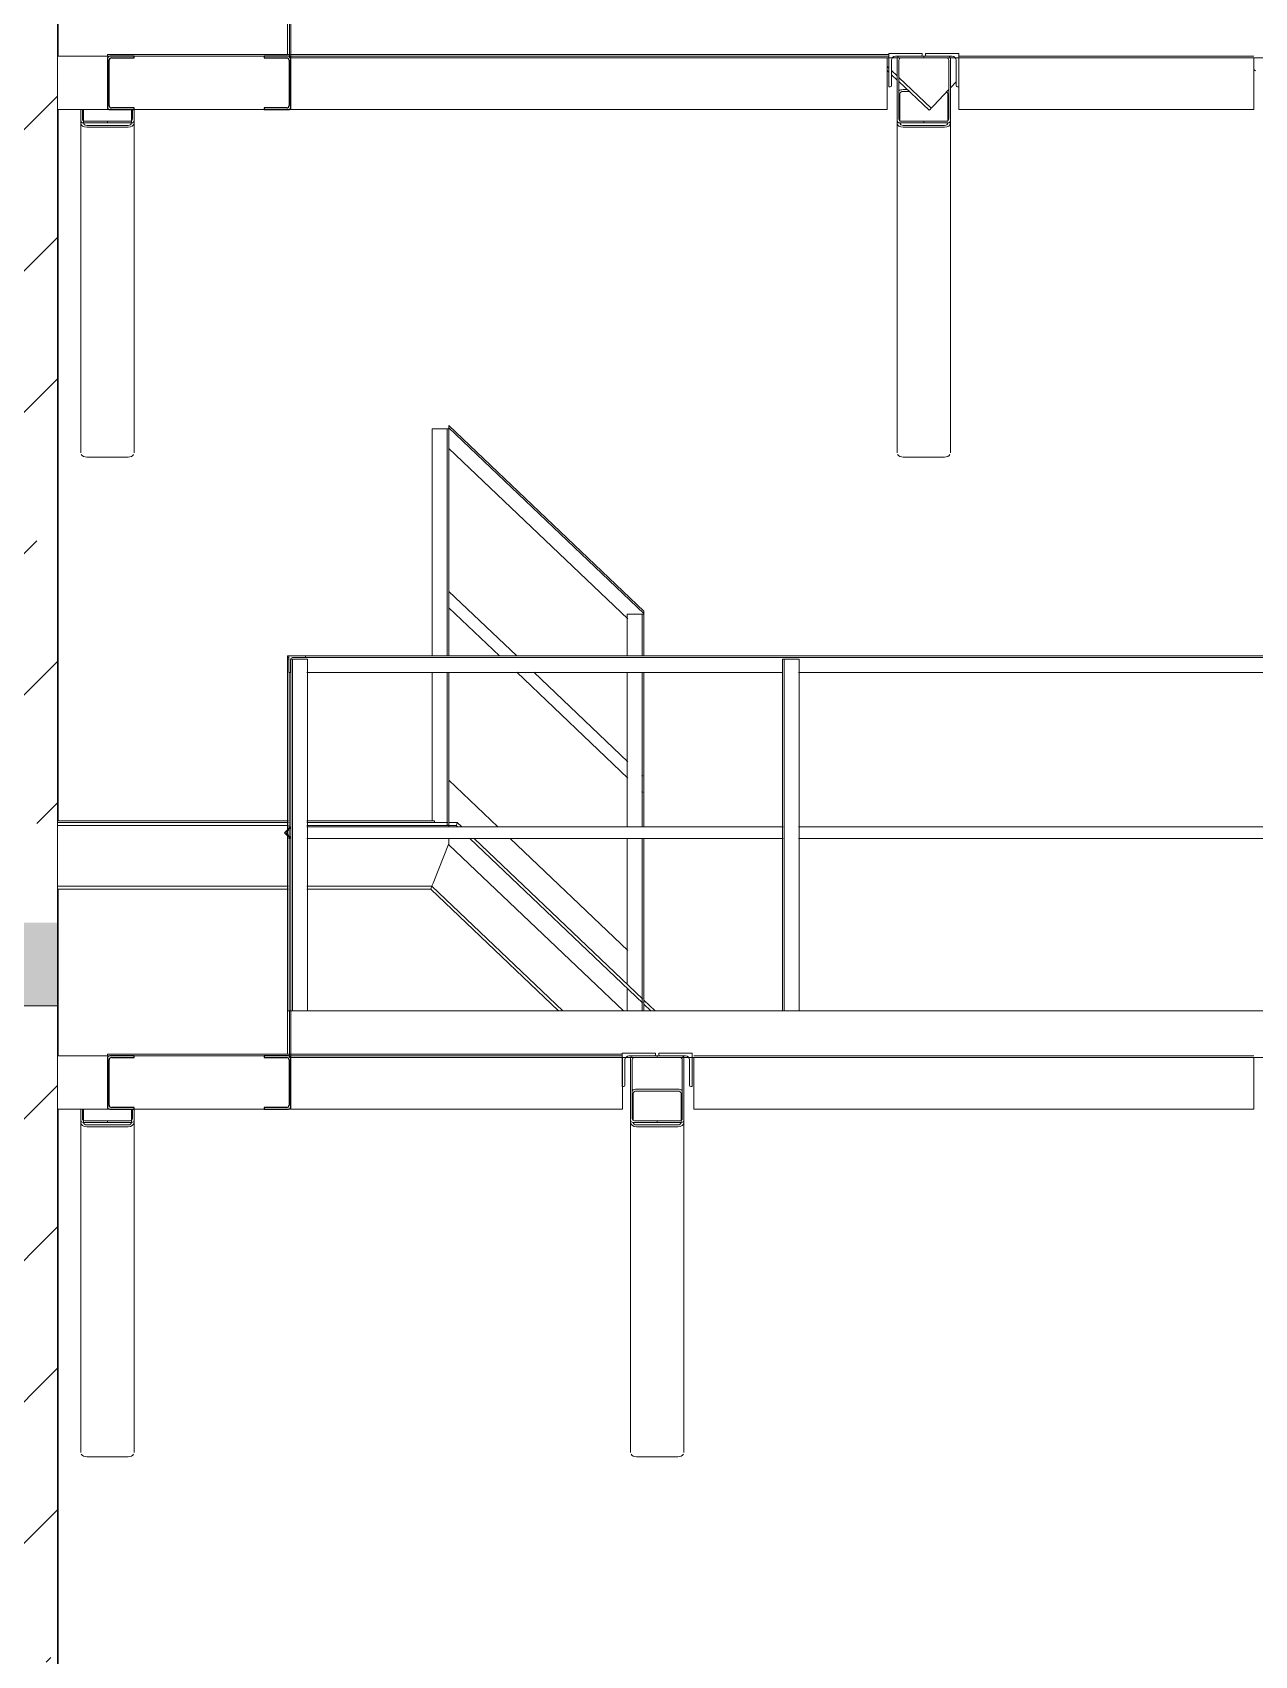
# Model space of a CAD drawing. Header units: millimetres. Extents: x 51154 to 151340, y -24069 to 30962.
# Drawn here: x 82007 to 85674, y 14500 to 19372 of the extents above; entities that cross this region are included whole.
import ezdxf

# ---------------------------------------------------------------- set-up
doc = ezdxf.new("R2010")
doc.units = ezdxf.units.MM
for name, color, linetype, lineweight in [('Балясины', 7, 'Continuous', 9), ('Каркас несущий', 7, 'Continuous', 9), ('Каркас несущий-1', 7, 'Continuous', 25), ('Ограждение', 7, 'Continuous', 9), ('Перекрытия', 7, 'Continuous', 9), ('Поручни', 7, 'Continuous', 9), ('Стены', 7, 'Continuous', 9), ('Структура _1_', 7, 'Continuous', 18), ('Штриховка разреза-2', 7, 'Continuous', 9)]:
    doc.layers.add(name, color=color, linetype=linetype, lineweight=lineweight)
pattern_1 = [(45, (99498.54, 6475), (-424.264, 424.264), [600, -100, 20, -100]), (45, (99498.54, 6899), (-424.264, 424.264), [])]

# ---------------------------------------------------------------- blocks, each defined once
blk = doc.blocks.new('Швеллеры стальные гнутые равнополочные  ГОСТ 8278-83_Гн_ - Гн200x80x5-592592-Разрез 1-1')
at = {"layer": 'Каркас несущий'}
for p, q in [((82231.6, 16300), (82158.6, 16300)), ((82151.6, 16140.2), (82151.6, 16107)), ((82156.6, 16112), (82156.6, 16140.2)), ((82158.6, 16100), (82231.6, 16100)), ((82231.6, 16105), (82163.6, 16105)), ((82231.6, 16100), (82231.6, 16105))]:
    blk.add_line(p, q, dxfattribs=at)
for centre in [(82158.6, 16107), (82163.6, 16112)]:
    blk.add_arc(centre, 7, 180, 270, dxfattribs=at)
blk = doc.blocks.new('Швеллеры стальные гнутые равнополочные  ГОСТ 8278-83_Гн_ - Гн200x80x5-592595-Разрез 1-1')
at = {"layer": 'Каркас несущий'}
for p, q in [((82304.6, 16300), (82231.6, 16300)), ((82306.6, 16140), (82306.6, 16112)), ((82311.6, 16107), (82311.6, 16140)), ((82299.6, 16105), (82231.6, 16105)), ((82231.6, 16105), (82231.6, 16100)), ((82231.6, 16100), (82304.6, 16100))]:
    blk.add_line(p, q, dxfattribs=at)
for centre in [(82299.6, 16112), (82304.6, 16107)]:
    blk.add_arc(centre, 7, 270, 0, dxfattribs=at)
blk = doc.blocks.new('Профили стальные гнутые замкнутые сварные квадратные ГОСТ  30245-2003 - 160x160x8-V29-Разрез 1-1')
at = {"layer": 'Каркас несущий'}
for p, q in [((82151.6, 16140.2), (82151.6, 16099.6)), ((82159.6, 16101), (82159.6, 16140.2)), ((82303.6, 16140), (82303.6, 16101)), ((82311.6, 16099.6), (82311.6, 16140)), ((82151.6, 16099.6), (82151.6, 15109.6)), ((82293.6, 16092.5), (82169.6, 16092.5)), ((82169.6, 16086.9), (82293.6, 16086.9)), ((82311.6, 15109.6), (82311.6, 16099.6)), ((82293.6, 15096.9), (82169.6, 15096.9))]:
    blk.add_line(p, q, dxfattribs=at)
for centre, major_axis, start_param, end_param in [((82169.6, 16099.6), (18, 0), 3.141593, 4.712389), ((82169.6, 16099.6), (10, 0), 3.141593, 4.712389), ((82293.6, 16099.6), (10, 0), 4.712389, 6.283185), ((82293.6, 16099.6), (18, 0), 4.712389, 6.283185), ((82169.6, 15109.6), (18, 0), 3.549774, 4.712389), ((82293.6, 15109.6), (18, 0), 4.712389, 5.875004)]:
    blk.add_ellipse(centre, major_axis=major_axis, ratio=0.707107, start_param=start_param, end_param=end_param, dxfattribs=at)
blk = doc.blocks.new('Швеллеры стальные гнутые равнополочные  ГОСТ 8278-83_Гн_ - Гн160x80x5-597566-Разрез 1-1')
at = {"layer": 'Каркас несущий'}
for p, q in [((85671.6, 16300), (83991.6, 16300)), ((83991.6, 16293), (83991.6, 16294.8)), ((83991.6, 16147), (83991.6, 16293)), ((85671.6, 16294.8), (85671.6, 16293)), ((85671.6, 16293), (85671.6, 16147)), ((83991.6, 16140), (83991.6, 16147)), ((83991.6, 16140), (85671.6, 16140)), ((85671.6, 16140), (83991.6, 16140)), ((85671.6, 16147), (85671.6, 16140))]:
    blk.add_line(p, q, dxfattribs=at)
blk = doc.blocks.new('Ограждение - 50х5-V15-Разрез 1-1')
at = {"layer": 'Балясины'}
for p, q in [((100551.7, 11690.2), (100548.5, 11690.2)), ((100548.5, 11690.2), (100548.5, 10635)), ((100553.5, 11690.2), (100551.7, 11690.2)), ((100553.5, 11690.2), (100553.5, 10635)), ((100559, 11690.2), (100553.5, 11690.2)), ((100596.7, 11690.2), (100559, 11690.2)), ((100598.5, 11690.2), (100596.7, 11690.2)), ((100598.5, 11690.2), (100598.5, 10635)), ((100598.5, 11690.2), (100598.5, 10635)), ((100548.5, 10635), (100551.7, 10635)), ((100551.7, 10635), (100553.5, 10635)), ((100553.5, 10635), (100559, 10635)), ((100559, 10635), (100596.7, 10635)), ((100596.7, 10635), (100598.5, 10635))]:
    blk.add_line(p, q, dxfattribs=at)
blk = doc.blocks.new('Ограждение - 50х5-V22-Разрез 1-1')
at = {"layer": 'Балясины'}
for p, q in [((82774.8, 14490.2), (82771.6, 14490.2)), ((82771.6, 14490.2), (82771.6, 13978.9)), ((82776.1, 14490.2), (82774.8, 14490.2)), ((82819.8, 14490.2), (82782.1, 14490.2)), ((82776.6, 14450.3), (82776.6, 13983.9)), ((82771.6, 13974.7), (82771.6, 13964.9)), ((82771.6, 13960.7), (82771.6, 13435)), ((82776.6, 13979.7), (82776.6, 13959.9)), ((82776.6, 13955.7), (82776.6, 13435)), ((82771.6, 13435), (82774.8, 13435)), ((82774.8, 13435), (82776.6, 13435)), ((82776.6, 13435), (82777.4, 13435)), ((82782.1, 13435), (82819.8, 13435))]:
    blk.add_line(p, q, dxfattribs=at)
blk = doc.blocks.new('Ограждение - Ограждение-593931-Разрез 1-1')
at = {"layer": 'Поручни'}
for p, q in [((82771.6, 17496.9), (82771.6, 17500.1)), ((82771.6, 17500.1), (101921.6, 17500.1)), ((82771.6, 17495.1), (82771.6, 17496.9)), ((82771.6, 17495.1), (82776.1, 17495.1)), ((82771.6, 17489.6), (82771.6, 17495.1)), ((82771.6, 17451.9), (82771.6, 17489.6)), ((82786.6, 17495.1), (101921.6, 17495.1)), ((82829.8, 17450.1), (84257.1, 17450.1)), ((82829.8, 17450.1), (84257.1, 17450.1)), ((84305.3, 17450.1), (85742.6, 17450.1)), ((84305.3, 17450.1), (85742.6, 17450.1)), ((82771.6, 16978.9), (82771.6, 16984.5)), ((82771.6, 16972.3), (82771.6, 16974.7)), ((82771.6, 16964.9), (82771.6, 16967.3)), ((82771.6, 16957), (82771.6, 16960.7)), ((82774.8, 16987.5), (82778.2, 16987.5)), ((82829.8, 16987.5), (84257.1, 16987.5)), ((84260.3, 16987.5), (84263.7, 16987.5)), ((84305.3, 16987.5), (85742.6, 16987.5)), ((82774.8, 16952.1), (82778.2, 16952.1)), ((82829.8, 16952.1), (84257.1, 16952.1)), ((84260.3, 16952.1), (84263.7, 16952.1)), ((84305.3, 16952.1), (85742.6, 16952.1)), ((82771.6, 16305), (82771.6, 16435)), ((82771.6, 16435), (101921.8, 16435)), ((82781.6, 16295), (88952.5, 16295))]:
    blk.add_line(p, q, dxfattribs=at)
for name, p in [('Ограждение - 50х5-V22-Разрез 1-1', (0, 3000)), ('Ограждение - 50х5-V15-Разрез 1-1', (-16291.4, 5800))]:
    blk.add_blockref(name, p)
blk = doc.blocks.new('Ограждение - 50х5-V32-Разрез 1-1')
at = {"layer": 'Балясины'}
for p, q in [((82781.6, 17490.2), (82784.8, 17490.2)), ((82781.6, 17490.2), (82781.6, 16435)), ((82786.6, 16435), (82786.6, 17490.2)), ((82831.6, 16984.5), (82831.6, 17490.2)), ((82831.6, 17451.9), (82831.6, 16987.5)), ((82831.6, 16957), (82831.6, 16984.2)), ((82831.6, 16981.3), (82831.6, 16960.4)), ((82831.6, 16435), (82831.6, 16955.1)), ((82831.6, 16952.1), (82831.6, 16435)), ((82784.8, 16435), (82781.6, 16435)), ((82829.8, 16435), (82792.1, 16435))]:
    blk.add_line(p, q, dxfattribs=at)
blk = doc.blocks.new('Ограждение - 50х5-V28-Разрез 1-1')
at = {"layer": 'Балясины'}
for p, q in [((82781.6, 14490.2), (82784.8, 14490.2)), ((82781.6, 14490.2), (82781.6, 13435)), ((82786.6, 13435), (82786.6, 14490.2)), ((82792.1, 14490.2), (82829.8, 14490.2)), ((82831.6, 13435), (82831.6, 14490.2)), ((82831.6, 14490.2), (82831.6, 13435)), ((82784.8, 13435), (82781.6, 13435)), ((82829.8, 13435), (82792.1, 13435))]:
    blk.add_line(p, q, dxfattribs=at)
blk = doc.blocks.new('Ограждение - 50х5-V16-Разрез 1-1')
at = {"layer": 'Балясины'}
for p, q in [((102031.6, 10635), (102031.6, 11690.2)), ((102033.4, 11690.2), (102031.6, 11690.2)), ((102031.6, 11690.2), (102031.6, 10635)), ((102071.1, 11690.2), (102033.4, 11690.2)), ((102076.6, 11690.2), (102071.1, 11690.2)), ((102076.6, 10635), (102076.6, 11690.2)), ((102078.4, 11690.2), (102076.6, 11690.2)), ((102081.6, 11690.2), (102078.4, 11690.2)), ((102081.6, 11690.2), (102081.6, 10635)), ((102031.6, 10635), (102033.4, 10635)), ((102033.4, 10635), (102071.1, 10635)), ((102071.1, 10635), (102076.6, 10635)), ((102076.6, 10635), (102078.4, 10635)), ((102078.4, 10635), (102081.6, 10635))]:
    blk.add_line(p, q, dxfattribs=at)
blk = doc.blocks.new('Ограждение - Ограждение-594142-Разрез 1-1')
at = {"layer": 'Поручни'}
for p, q in [((82826.1, 17500.1), (82776.1, 17500.1)), ((82776.1, 17500.1), (82776.1, 17450.1)), ((82781.1, 17451.9), (82781.1, 17489.6)), ((82786.6, 17495.1), (82824.3, 17495.1)), ((82826.1, 17496.9), (82826.1, 17500.1)), ((82776.1, 17450.1), (82779.3, 17450.1)), ((82780.2, 16987.5), (82762.5, 16969.8)), ((82762.5, 16969.8), (82780.2, 16952.1)), ((82769.2, 16972.3), (82781.4, 16984.5)), ((82781.4, 16955.1), (82769.2, 16967.3)), ((82781.4, 16986.2), (82780.2, 16987.5)), ((82780.2, 16952.1), (82781.4, 16953.4)), ((82781.6, 16435), (82777.6, 16435)), ((82777.6, 16435), (82777.6, 16295)), ((82781.6, 16295), (82781.6, 16435)), ((82777.6, 16295), (82781.6, 16295))]:
    blk.add_line(p, q, dxfattribs=at)
for centre, radius, start, end in [((82786.6, 17489.6), 5.5, 90, 180), ((82824.3, 17496.9), 1.8, 270, 0), ((82779.3, 17451.9), 1.8, 270, 0), ((82771.7, 16969.8), 3.5, 135, 225), ((82780.6, 16985.4), 1.2, 315, 45), ((82780.6, 16954.2), 1.2, 315, 45)]:
    blk.add_arc(centre, radius, start, end, dxfattribs=at)
for name, p in [('Ограждение - 50х5-V32-Разрез 1-1', (0, 0)), ('Ограждение - 50х5-V28-Разрез 1-1', (0, 3000)), ('Ограждение - 50х5-V28-Разрез 1-1', (0, 3000)), ('Ограждение - 50х5-V28-Разрез 1-1', (0, 3000)), ('Ограждение - 50х5-V28-Разрез 1-1', (0, 3000)), ('Ограждение - 50х5-V28-Разрез 1-1', (0, 3000)), ('Ограждение - 50х5-V28-Разрез 1-1', (0, 3000)), ('Ограждение - 50х5-V28-Разрез 1-1', (0, 3000))]:
    blk.add_blockref(name, p)
at = {"extrusion": (0, 0, -1), "zscale": -1}
blk.add_blockref('Ограждение - 50х5-V16-Разрез 1-1', (-184863.2, 5800), dxfattribs=at)
blk = doc.blocks.new('Швеллеры стальные гнутые равнополочные  ГОСТ 8278-83_Гн_ - Гн160x80x5-593075-Разрез 1-1')
at = {"layer": 'Каркас несущий'}
for p, q in [((82777.6, 13300), (82081.6, 13300)), ((82081.6, 13300), (82777.6, 13300)), ((82081.6, 13293), (82081.6, 13297.9)), ((82081.6, 13147), (82081.6, 13293)), ((82081.6, 13292.9), (82081.6, 13288)), ((82781.6, 13297.9), (82781.6, 13293)), ((82781.6, 13293), (82781.6, 13147)), ((82781.6, 13288), (82781.6, 13292.9)), ((82081.6, 13152), (82081.6, 13147.1)), ((82081.6, 13142.1), (82081.6, 13147)), ((82081.6, 13140), (82781.6, 13140)), ((82781.6, 13140), (82081.6, 13140)), ((82781.6, 13147.1), (82781.6, 13152)), ((82781.6, 13147), (82781.6, 13140))]:
    blk.add_line(p, q, dxfattribs=at)
blk = doc.blocks.new('Швеллеры стальные гнутые равнополочные  ГОСТ 8278-83_Гн_ - Гн160x80x5-598623-Разрез 1-1')
at = {"layer": 'Каркас несущий-1'}
for p, q in [((82231.6, 16293), (82231.6, 16147)), ((82236.6, 16152), (82236.6, 16288)), ((82311.6, 16300), (82238.6, 16300)), ((82243.6, 16295), (82311.6, 16295)), ((82311.6, 16295), (82311.6, 16300)), ((82238.6, 16140), (82311.6, 16140)), ((82311.6, 16145), (82243.6, 16145)), ((82311.6, 16140), (82311.6, 16145))]:
    blk.add_line(p, q, dxfattribs=at)
for centre, start, end in [((82238.6, 16293), 90, 180), ((82243.6, 16288), 90, 180), ((82238.6, 16147), 180, 270), ((82243.6, 16152), 180, 270)]:
    blk.add_arc(centre, 7, start, end, dxfattribs=at)
blk = doc.blocks.new('Швеллеры стальные гнутые равнополочные  ГОСТ 8278-83_Гн_ - Гн160x80x5-598622-Разрез 1-1')
at = {"layer": 'Каркас несущий-1'}
for p, q in [((82701.6, 16300), (82701.6, 16295)), ((82774.6, 16300), (82701.6, 16300)), ((82701.6, 16295), (82769.6, 16295)), ((82776.6, 16288), (82776.6, 16152)), ((82781.6, 16147), (82781.6, 16293)), ((82769.6, 16145), (82701.6, 16145)), ((82701.6, 16145), (82701.6, 16140)), ((82701.6, 16140), (82774.6, 16140))]:
    blk.add_line(p, q, dxfattribs=at)
for centre, start, end in [((82769.6, 16288), 0, 90), ((82774.6, 16293), 0, 90), ((82769.6, 16152), 270, 0), ((82774.6, 16147), 270, 0)]:
    blk.add_arc(centre, 7, start, end, dxfattribs=at)
blk = doc.blocks.new('Швеллеры стальные гнутые равнополочные  ГОСТ 8278-83_Гн_ - Гн200x80x5-589179-Разрез 1-1')
at = {"layer": 'Каркас несущий'}
for p, q in [((101761.6, 13300), (101688.6, 13300)), ((101761.6, 13295), (101761.6, 13300)), ((101681.6, 13293), (101681.6, 13107)), ((101686.6, 13112), (101686.6, 13288)), ((101693.6, 13295), (101761.6, 13295)), ((101761.6, 13105), (101693.6, 13105)), ((101761.6, 13100), (101761.6, 13105)), ((101688.6, 13100), (101761.6, 13100))]:
    blk.add_line(p, q, dxfattribs=at)
for centre, start, end in [((101688.6, 13293), 90, 180), ((101693.6, 13288), 90, 180), ((101688.6, 13107), 180, 270), ((101693.6, 13112), 180, 270)]:
    blk.add_arc(centre, 7, start, end, dxfattribs=at)
blk = doc.blocks.new('Швеллеры стальные гнутые равнополочные  ГОСТ 8278-83_Гн_ - Гн200x80x5-598943-Разрез 1-1')
at = {"layer": 'Каркас несущий'}
for p, q in [((83881.6, 16300), (83881.6, 16295)), ((83954.6, 16300), (83881.6, 16300)), ((83881.6, 16295), (83949.6, 16295)), ((83956.6, 16288), (83956.6, 16112)), ((83961.6, 16107), (83961.6, 16293)), ((83949.6, 16105), (83881.6, 16105)), ((83881.6, 16105), (83881.6, 16100)), ((83881.6, 16100), (83954.6, 16100))]:
    blk.add_line(p, q, dxfattribs=at)
for centre, start, end in [((83949.6, 16288), 0, 90), ((83954.6, 16293), 0, 90), ((83949.6, 16112), 270, 0), ((83954.6, 16107), 270, 0)]:
    blk.add_arc(centre, 7, start, end, dxfattribs=at)
blk = doc.blocks.new('Профили стальные гнутые замкнутые сварные квадратные ГОСТ  30245-2003 - 160x160x8-V34-Разрез 1-1')
at = {"layer": 'Каркас несущий'}
for p, q in [((83801.6, 16187.3), (83801.6, 16099.6)), ((83809.6, 16106.7), (83809.6, 16187.3)), ((83943.6, 16200), (83819.6, 16200)), ((83819.6, 16194.3), (83943.6, 16194.3)), ((83953.6, 16187.3), (83953.6, 16101)), ((83961.6, 16099.6), (83961.6, 16187.3)), ((83801.6, 16099.6), (83801.6, 15109.6)), ((83943.6, 16092.5), (83819.6, 16092.5)), ((83819.6, 16086.9), (83943.6, 16086.9)), ((83961.6, 15109.6), (83961.6, 16099.6)), ((83943.6, 15096.9), (83819.6, 15096.9))]:
    blk.add_line(p, q, dxfattribs=at)
for centre, major_axis, start_param, end_param in [((83819.6, 16187.3), (18, 0), 1.570796, 2.356194), ((83819.6, 16187.3), (10, 0), 1.570796, 3.141593), ((83943.6, 16187.3), (18, 0), 0.785398, 1.570796), ((83943.6, 16187.3), (10, 0), 0, 1.570796), ((83819.6, 16099.6), (18, 0), 3.141593, 4.712389), ((83819.6, 16099.6), (10, 0), 3.141593, 4.712389), ((83943.6, 16099.6), (10, 0), 4.712389, 6.283185), ((83943.6, 16099.6), (18, 0), 4.712389, 6.283185), ((83819.6, 15109.6), (18, 0), 3.549774, 4.712389), ((83943.6, 15109.6), (18, 0), 4.712389, 5.875004)]:
    blk.add_ellipse(centre, major_axis=major_axis, ratio=0.707107, start_param=start_param, end_param=end_param, dxfattribs=at)
blk = doc.blocks.new('Уголки стальные горячекатанные равнополочные ГОСТ 8509-93 - L100x8-V12-Разрез 1-1')
at = {"layer": 'Каркас несущий'}
for p, q in [((86026.6, 10508), (85926.6, 10508)), ((85926.6, 10508), (85926.6, 10408)), ((85934.6, 10412), (85934.6, 10488)), ((85946.6, 10500), (86022.6, 10500)), ((86026.6, 10504), (86026.6, 10508)), ((85926.6, 10408), (85930.6, 10408))]:
    blk.add_line(p, q, dxfattribs=at)
for centre, radius, start, end in [((85946.6, 10488), 12, 90, 180), ((86022.6, 10504), 4, 270, 0), ((85930.6, 10412), 4, 270, 0)]:
    blk.add_arc(centre, radius, start, end, dxfattribs=at)
blk = doc.blocks.new('Уголки стальные горячекатанные равнополочные ГОСТ 8509-93 - L100x8-568910-Разрез 1-1')
at = {"layer": 'Каркас несущий'}
for p, q in [((82336.6, 10508), (82236.6, 10508)), ((82236.6, 10508), (82236.6, 10504)), ((82240.6, 10500), (82316.6, 10500)), ((82328.6, 10488), (82328.6, 10412)), ((82336.6, 10408), (82336.6, 10508)), ((82332.6, 10408), (82336.6, 10408))]:
    blk.add_line(p, q, dxfattribs=at)
for centre, radius, start, end in [((82240.6, 10504), 4, 180, 270), ((82316.6, 10488), 12, 0, 90), ((82332.6, 10412), 4, 180, 270)]:
    blk.add_arc(centre, radius, start, end, dxfattribs=at)
blk = doc.blocks.new('Швеллеры стальные гнутые равнополочные  ГОСТ 8278-83_Гн_ - Гн160x80x5-597629-Разрез 1-1')
at = {"layer": 'Каркас несущий'}
for p, q in [((82777.6, 16300), (82341.6, 16300)), ((82341.6, 16300), (82771.6, 16300)), ((83777.6, 16300), (82781.6, 16300)), ((83777.6, 16293), (83777.6, 16147)), ((82341.6, 16140), (83777.6, 16140)), ((83777.6, 16140), (82341.6, 16140)), ((83777.6, 16147.1), (83777.6, 16152)), ((83777.6, 16147), (83777.6, 16140))]:
    blk.add_line(p, q, dxfattribs=at)
blk = doc.blocks.new('Швеллеры стальные гнутые равнополочные  ГОСТ 8278-83_Гн_ - Гн160x80x5-605582-Разрез 1-1')
at = {"layer": 'Каркас несущий'}
for p, q in [((85671.6, 19300), (84786.6, 19300)), ((84786.6, 19147), (84786.6, 19293)), ((84786.6, 19292.9), (84786.6, 19288)), ((85671.6, 19293), (85671.6, 19147)), ((85671.6, 19288), (85671.6, 19292.9)), ((84786.6, 19152), (84786.6, 19147.1)), ((84786.6, 19140), (84786.6, 19147)), ((85671.6, 19147.1), (85671.6, 19152)), ((85671.6, 19147), (85671.6, 19140)), ((84786.6, 19140), (85671.6, 19140)), ((85671.6, 19140), (84786.6, 19140))]:
    blk.add_line(p, q, dxfattribs=at)
blk = doc.blocks.new('Ограждение - Ограждение-602312-Разрез 1-1')
at = {"layer": 'Поручни'}
for p, q in [((82771.6, 19305), (82771.6, 19435)), ((82781.6, 19295), (91472.5, 19295))]:
    blk.add_line(p, q, dxfattribs=at)
blk = doc.blocks.new('Ограждение - Ограждение-602424-Разрез 1-1')
at = {"layer": 'Поручни'}
for p, q in [((82777.6, 19435), (82777.6, 19295)), ((82781.6, 19295), (82781.6, 19435)), ((82777.6, 19295), (82781.6, 19295))]:
    blk.add_line(p, q, dxfattribs=at)
blk = doc.blocks.new('Швеллеры стальные гнутые равнополочные  ГОСТ 8278-83_Гн_ - Гн160x80x5-605629-Разрез 1-1')
at = {"layer": 'Каркас несущий'}
for p, q in [((82777.6, 19300), (82341.6, 19300)), ((82341.6, 19300), (82771.6, 19300)), ((84571.6, 19300), (82781.6, 19300)), ((84571.6, 19293), (84571.6, 19147)), ((84571.6, 19288), (84571.6, 19292.9)), ((84571.6, 19147.1), (84571.6, 19152)), ((84571.6, 19147), (84571.6, 19140)), ((82341.6, 19140), (84571.6, 19140)), ((84571.6, 19140), (82341.6, 19140))]:
    blk.add_line(p, q, dxfattribs=at)
blk = doc.blocks.new('Швеллеры стальные гнутые равнополочные  ГОСТ 8278-83_Гн_ - Гн200x80x5-589180-Разрез 1-1')
at = {"layer": 'Каркас несущий'}
for p, q in [((101761.6, 13300), (101761.6, 13295)), ((101834.6, 13300), (101761.6, 13300)), ((101761.6, 13295), (101829.6, 13295)), ((101836.6, 13288), (101836.6, 13112)), ((101841.6, 13107), (101841.6, 13293)), ((101829.6, 13105), (101761.6, 13105)), ((101761.6, 13105), (101761.6, 13100)), ((101761.6, 13100), (101834.6, 13100))]:
    blk.add_line(p, q, dxfattribs=at)
for centre, start, end in [((101834.6, 13293), 0, 90), ((101829.6, 13288), 0, 90), ((101829.6, 13112), 270, 0), ((101834.6, 13107), 270, 0)]:
    blk.add_arc(centre, 7, start, end, dxfattribs=at)
blk = doc.blocks.new('Профили стальные гнутые замкнутые сварные квадратные ГОСТ  30245-2003 - 160x160x8-V45-Разрез 1-1')
at = {"layer": 'Каркас несущий'}
for p, q in [((84631.9, 19200), (84619.6, 19200)), ((84619.6, 19194.3), (84637.9, 19194.3)), ((84601.6, 19187.3), (84601.6, 19099.6)), ((84609.6, 19106.7), (84609.6, 19187.3)), ((84753.6, 19187.3), (84753.6, 19106.7)), ((84761.6, 19099.6), (84761.6, 19187.3)), ((84601.6, 19099.6), (84601.6, 18109.6)), ((84761.6, 18109.6), (84761.6, 19099.6)), ((84743.6, 19092.5), (84619.6, 19092.5)), ((84619.6, 19086.9), (84743.6, 19086.9)), ((84743.6, 18096.9), (84619.6, 18096.9))]:
    blk.add_line(p, q, dxfattribs=at)
for centre, major_axis, start_param, end_param in [((84619.6, 19187.3), (18, 0), 1.570796, 2.356194), ((84619.6, 19187.3), (10, 0), 1.570796, 3.141593), ((84743.6, 19187.3), (18, 0), 0.785398, 0.945054), ((84743.6, 19187.3), (10, 0), 0, 0.785398), ((84619.6, 19099.6), (18, 0), 3.141593, 4.712389), ((84619.6, 19099.6), (10, 0), 3.141593, 4.712389), ((84743.6, 19099.6), (10, 0), 4.712389, 6.283185), ((84743.6, 19099.6), (18, 0), 4.712389, 6.283185), ((84619.6, 18109.6), (18, 0), 3.549774, 4.712389), ((84743.6, 18109.6), (18, 0), 4.712389, 5.875004)]:
    blk.add_ellipse(centre, major_axis=major_axis, ratio=0.707107, start_param=start_param, end_param=end_param, dxfattribs=at)
blk = doc.blocks.new('Ограждение - 50х5-V61-Разрез 1-1')
at = {"layer": 'Балясины'}
for p, q in [((83206.6, 18182.3), (83206.6, 17500.1)), ((83206.6, 18182.3), (83208.4, 18182.3)), ((83206.6, 18182.3), (83206.6, 17500.1)), ((83208.4, 18182.3), (83246.1, 18182.3)), ((83246.1, 18182.3), (83251.6, 18182.3)), ((83251.6, 18182.3), (83251.6, 17500.1)), ((83251.6, 18182.3), (83253.4, 18182.3)), ((83253.4, 18182.3), (83256.6, 18182.3)), ((83256.6, 18182.3), (83256.6, 17500.1)), ((83206.6, 17451.9), (83206.6, 17005)), ((83206.6, 17451.9), (83206.6, 17005)), ((83251.6, 17451.9), (83251.6, 16992)), ((83256.6, 17451.9), (83256.6, 16992)), ((83253.4, 16992), (83251.6, 16992)), ((83256.6, 16992), (83253.4, 16992))]:
    blk.add_line(p, q, dxfattribs=at)
blk = doc.blocks.new('Ограждение - 50х5-V62-Разрез 1-1')
at = {"layer": 'Балясины'}
for p, q in [((83791.6, 17625.2), (83791.6, 17500.1)), ((83791.6, 17625.2), (83793.4, 17625.2)), ((83791.6, 17625.2), (83791.6, 17500.1)), ((83793.4, 17625.2), (83831.1, 17625.2)), ((83831.1, 17625.2), (83836.6, 17625.2)), ((83836.6, 17625.2), (83836.6, 17500.1)), ((83836.6, 17625.2), (83838.4, 17625.2)), ((83838.4, 17625.2), (83841.6, 17625.2)), ((83841.6, 17625.2), (83841.6, 17500.1)), ((83791.6, 17451.9), (83791.6, 16987.5)), ((83791.6, 17451.9), (83791.6, 16987.5)), ((83836.6, 17451.9), (83836.6, 16987.5)), ((83841.6, 17451.9), (83841.6, 16987.5)), ((83791.6, 16952.1), (83791.6, 16514.8)), ((83791.6, 16952.1), (83791.6, 16514.8)), ((83836.6, 16952.1), (83836.6, 16435)), ((83841.6, 16952.1), (83841.6, 16435)), ((83791.6, 16502.8), (83791.6, 16435)), ((83791.6, 16502.8), (83791.6, 16435))]:
    blk.add_line(p, q, dxfattribs=at)
blk = doc.blocks.new('Ограждение - Ограждение-617203-Разрез 1-1')
at = {"layer": 'Поручни'}
for p, q in [((83256.6, 18187.8), (83256.6, 18192.2)), ((83841.6, 17635), (83256.6, 18192.2)), ((83256.6, 18185.3), (83841.6, 17628.1)), ((83256.6, 18125.6), (83256.6, 18177.7)), ((83256.6, 18123.1), (83793.4, 17611.9)), ((83793.4, 17611.9), (83256.6, 18123.1)), ((83459.9, 17500.1), (83256.6, 17693.8)), ((83256.6, 17672.8), (83256.6, 17689.7)), ((83256.6, 17649), (83256.6, 17665.9)), ((83408.7, 17500.1), (83256.6, 17644.9)), ((83841.6, 17635), (83841.6, 17630.6)), ((83841.6, 17620.5), (83841.6, 17568.5)), ((83793.4, 17133.7), (83459.8, 17451.5)), ((83793.4, 17182.5), (83511, 17451.5)), ((83256.6, 17000), (83256.6, 17127)), ((83403.1, 16987.5), (83256.6, 17127)), ((83838.4, 17139.7), (83835.5, 17142.4)), ((83841.6, 17132.5), (83841.6, 17115.6)), ((83841.6, 17108.8), (83841.6, 17091.9)), ((83838.4, 17090.8), (83835.5, 17093.6)), ((83256.6, 16987.5), (83256.6, 16991)), ((83256.6, 16933.7), (83256.6, 16952.1)), ((83780.2, 16435), (83256.6, 16933.7)), ((83793.4, 16615.8), (83440.2, 16952.1)), ((83841.6, 16569.9), (83841.6, 16467.3)), ((83841.6, 16455.3), (83841.6, 16435))]:
    blk.add_line(p, q, dxfattribs=at)
at = {"layer": 'Поручни', "flags": 128}
for points in [[(83256.6, 18185.3), (83256.6, 18185.4), (83256.6, 18185.6), (83256.6, 18186), (83256.6, 18186.5), (83256.6, 18187.1), (83256.6, 18187.8)], [(83256.6, 18183), (83256.6, 18184.3), (83256.6, 18185), (83256.6, 18185.3)], [(83841.6, 17630.6), (83841.6, 17630), (83841.6, 17629.4), (83841.6, 17628.9), (83841.6, 17628.5), (83841.6, 17628.2), (83841.6, 17628.1)], [(83841.6, 17628.1), (83841.6, 17627.9), (83841.6, 17627.1), (83841.6, 17625.9)]]:
    blk.add_lwpolyline(points, dxfattribs=at)
for name in ['Ограждение - 50х5-V61-Разрез 1-1', 'Ограждение - 50х5-V62-Разрез 1-1']:
    blk.add_blockref(name, (0, 0))

msp = doc.modelspace()

# ---------------------------------------------------------------- hatches: boundary and pattern name
at = {"layer": 'Штриховка разреза-2'}
h = msp.add_hatch(dxfattribs=at)
h.set_pattern_fill('FP_2', color=256, style=0, pattern_type=2)
h.set_pattern_definition(pattern_1)
h.paths.add_polyline_path([(81781.6, 16700), (82081.6, 16700), (82081.6, 20650), (81781.6, 20650), (81781.6, 16908.3)], flags=0)
h = msp.add_hatch(dxfattribs=at)
h.set_pattern_fill('FP_2', color=256, style=0, pattern_type=2)
h.set_pattern_definition(pattern_1)
h.paths.add_polyline_path([(57031.6, 16450), (57336.6, 16450), (57336.6, 16700), (57031.6, 16700), (57031.6, 16519)], flags=0)
h.paths.add_polyline_path([(71767.4, 16450), (82081.6, 16450), (82081.6, 16700), (71731.6, 16700), (71731.6, 16450)], flags=0)
h.paths.add_polyline_path([(129081.6, 16450), (129081.6, 16700), (104181.6, 16700), (104181.6, 16450), (129027.3, 16450)], flags=0)
h = msp.add_hatch(dxfattribs=at)
h.set_pattern_fill('FP_2', color=256, style=0, pattern_type=2)
h.set_pattern_definition(pattern_1)
h.paths.add_polyline_path([(82081.6, 12224), (82081.6, 16450), (81781.6, 16450), (81781.6, 12224), (82074.2, 12224)], flags=0)

# ---------------------------------------------------------------- linework, layer by layer
at = {"layer": 'Каркас несущий'}
for p, q in [((84576.6, 19264.6), (84571.6, 19269.3)), ((84576.6, 19252.2), (84571.6, 19257)), ((84601.6, 19241), (84584.6, 19257.1)), ((84601.6, 19228.6), (84585.1, 19244.2)), ((85671.6, 19260.4), (85676.6, 19256.5)), ((84704, 19144.3), (84606.6, 19236.3)), ((84697.8, 19137.8), (84606.6, 19223.9)), ((84710.5, 19151.2), (84756.6, 19200.1)), ((84761.6, 19205.4), (84778.6, 19223.4)), ((84704, 19144.3), (84710.5, 19151.2)), ((84697.8, 19137.8), (84700.2, 19140.3)), ((84700.2, 19140.3), (84704, 19144.3)), ((82081.6, 17000), (82771.6, 17000)), ((82081.6, 16991), (82771.6, 16991)), ((82774.8, 17000), (82777.8, 17000)), ((82774.8, 16991), (82778.2, 16991)), ((82829.8, 17000), (83253.4, 17000)), ((82829.8, 16991), (83278, 16991)), ((83256.6, 17000), (83281.6, 17000)), ((83278, 16991), (83281.7, 16987.5)), ((83280.2, 16996.5), (83281.6, 17000)), ((83280.2, 16996.5), (83281.6, 17000)), ((83294.8, 16987.5), (83281.6, 17000)), ((83209.1, 16818.5), (83256.6, 16937.4)), ((83209.1, 16818.5), (83256.6, 16937.4)), ((83318.9, 16952.1), (83838.4, 16457.9)), ((83838.4, 16470.3), (83332, 16952.1)), ((82771.6, 16809), (82081.6, 16809)), ((82777.4, 16809), (82774.8, 16809)), ((83205.3, 16809), (82829.8, 16809)), ((83598.4, 16435), (83205.3, 16809)), ((82771.6, 16800), (82081.6, 16800)), ((82777.4, 16800), (82774.8, 16800)), ((83201.7, 16800), (82829.8, 16800)), ((83201.7, 16800), (83203.1, 16803.5)), ((83203.1, 16803.5), (83201.7, 16800)), ((83585.4, 16435), (83201.7, 16800)), ((83875.5, 16435), (83841.6, 16467.3)), ((72131.6, 16450), (82081.6, 16450)), ((82081.6, 16450), (82081.6, 16200)), ((83841.6, 16454.9), (83862.5, 16435))]:
    msp.add_line(p, q, dxfattribs=at)
at = {"layer": 'Каркас несущий', "flags": 128}
for points in [[(83278, 16991), (83278.7, 16992.6), (83280.2, 16996.5)], [(83278, 16991), (83278.7, 16992.6), (83280.2, 16996.5)], [(83203.1, 16803.5), (83204.6, 16807.4), (83205.3, 16809)], [(83203.1, 16803.5), (83204.6, 16807.4), (83205.3, 16809)], [(83205.3, 16809), (83206.4, 16811.8), (83209.1, 16818.5)], [(83205.3, 16809), (83206.4, 16811.8), (83209.1, 16818.5)]]:
    msp.add_lwpolyline(points, dxfattribs=at)
at = {"layer": 'Перекрытия'}
for p, q in [((82336.6, 19305), (82777.6, 19305)), ((82777.6, 19300), (82336.6, 19300)), ((82781.6, 19305), (84576.6, 19305)), ((84576.6, 19300), (82781.6, 19300)), ((84576.6, 19305), (84576.6, 19300)), ((82081.6, 17005), (82771.6, 17005)), ((82774.8, 17005), (82777.8, 17005)), ((82829.8, 17005), (83213.6, 17005)), ((83213.6, 17005), (83213.6, 17000)), ((82771.6, 17000), (82081.6, 17000)), ((82777.8, 17000), (82774.8, 17000)), ((83213.6, 17000), (82829.8, 17000)), ((82081.6, 16450), (82081.6, 16700)), ((82336.6, 16305), (82777.6, 16305)), ((82777.6, 16300), (82336.6, 16300)), ((82781.6, 16305), (83776.6, 16305)), ((83776.6, 16300), (82781.6, 16300)), ((83776.6, 16305), (83776.6, 16300))]:
    msp.add_line(p, q, dxfattribs=at)
at = {"layer": 'Стены'}
for p, q in [((82083.6, 22150), (82083.6, 19300)), ((82083.6, 19140), (82083.6, 17005)), ((82083.6, 16800), (82083.6, 16300)), ((82083.6, 16140), (82083.6, 13300))]:
    msp.add_line(p, q, dxfattribs=at)
at = {"layer": 'Структура _1_'}
for p, q in [((82081.6, 16700), (82081.6, 20650)), ((82781.6, 19305), (82231.6, 19305)), ((82231.6, 19305), (82231.6, 19300)), ((82231.6, 19300), (82781.6, 19300)), ((82781.6, 19300), (82781.6, 19305)), ((82081.6, 16450), (82081.6, 16700)), ((82081.6, 12224), (82081.6, 16450)), ((82781.6, 16305), (82231.6, 16305)), ((82231.6, 16305), (82231.6, 16300)), ((82231.6, 16300), (82781.6, 16300)), ((82781.6, 16300), (82781.6, 16305))]:
    msp.add_line(p, q, dxfattribs=at)

# ---------------------------------------------------------------- block references
at = {"layer": 'Каркас несущий'}
for name, p in [('Швеллеры стальные гнутые равнополочные  ГОСТ 8278-83_Гн_ - Гн160x80x5-593075-Разрез 1-1', (0, 6000)), ('Швеллеры стальные гнутые равнополочные  ГОСТ 8278-83_Гн_ - Гн200x80x5-592592-Разрез 1-1', (0, 3000)), ('Швеллеры стальные гнутые равнополочные  ГОСТ 8278-83_Гн_ - Гн200x80x5-592595-Разрез 1-1', (0, 3000)), ('Швеллеры стальные гнутые равнополочные  ГОСТ 8278-83_Гн_ - Гн160x80x5-598623-Разрез 1-1', (0, 3000)), ('Швеллеры стальные гнутые равнополочные  ГОСТ 8278-83_Гн_ - Гн160x80x5-605629-Разрез 1-1', (0, 0)), ('Швеллеры стальные гнутые равнополочные  ГОСТ 8278-83_Гн_ - Гн160x80x5-598622-Разрез 1-1', (0, 3000)), ('Уголки стальные горячекатанные равнополочные ГОСТ 8509-93 - L100x8-V12-Разрез 1-1', (-1350, 8800)), ('Швеллеры стальные гнутые равнополочные  ГОСТ 8278-83_Гн_ - Гн200x80x5-589179-Разрез 1-1', (-17080, 6000)), ('Швеллеры стальные гнутые равнополочные  ГОСТ 8278-83_Гн_ - Гн200x80x5-589180-Разрез 1-1', (-17080, 6000)), ('Уголки стальные горячекатанные равнополочные ГОСТ 8509-93 - L100x8-568910-Разрез 1-1', (2450, 8800)), ('Швеллеры стальные гнутые равнополочные  ГОСТ 8278-83_Гн_ - Гн160x80x5-605582-Разрез 1-1', (0, 0)), ('Профили стальные гнутые замкнутые сварные квадратные ГОСТ  30245-2003 - 160x160x8-V45-Разрез 1-1', (0, 0)), ('Профили стальные гнутые замкнутые сварные квадратные ГОСТ  30245-2003 - 160x160x8-V29-Разрез 1-1', (0, 3000)), ('Швеллеры стальные гнутые равнополочные  ГОСТ 8278-83_Гн_ - Гн160x80x5-593075-Разрез 1-1', (0, 3000)), ('Швеллеры стальные гнутые равнополочные  ГОСТ 8278-83_Гн_ - Гн200x80x5-592592-Разрез 1-1', (0, 0)), ('Швеллеры стальные гнутые равнополочные  ГОСТ 8278-83_Гн_ - Гн200x80x5-592595-Разрез 1-1', (0, 0)), ('Швеллеры стальные гнутые равнополочные  ГОСТ 8278-83_Гн_ - Гн160x80x5-598623-Разрез 1-1', (0, 0)), ('Швеллеры стальные гнутые равнополочные  ГОСТ 8278-83_Гн_ - Гн160x80x5-597629-Разрез 1-1', (0, 0)), ('Швеллеры стальные гнутые равнополочные  ГОСТ 8278-83_Гн_ - Гн160x80x5-598622-Разрез 1-1', (0, 0)), ('Уголки стальные горячекатанные равнополочные ГОСТ 8509-93 - L100x8-V12-Разрез 1-1', (-2150, 5800)), ('Швеллеры стальные гнутые равнополочные  ГОСТ 8278-83_Гн_ - Гн200x80x5-589179-Разрез 1-1', (-17880, 3000)), ('Швеллеры стальные гнутые равнополочные  ГОСТ 8278-83_Гн_ - Гн200x80x5-598943-Разрез 1-1', (0, 0)), ('Уголки стальные горячекатанные равнополочные ГОСТ 8509-93 - L100x8-568910-Разрез 1-1', (1650, 5800)), ('Швеллеры стальные гнутые равнополочные  ГОСТ 8278-83_Гн_ - Гн160x80x5-597566-Разрез 1-1', (0, 0)), ('Профили стальные гнутые замкнутые сварные квадратные ГОСТ  30245-2003 - 160x160x8-V34-Разрез 1-1', (0, 0)), ('Профили стальные гнутые замкнутые сварные квадратные ГОСТ  30245-2003 - 160x160x8-V29-Разрез 1-1', (0, 0))]:
    msp.add_blockref(name, p, dxfattribs=at)
at = {"layer": 'Ограждение'}
for name in ['Ограждение - Ограждение-602424-Разрез 1-1', 'Ограждение - Ограждение-602312-Разрез 1-1', 'Ограждение - Ограждение-617203-Разрез 1-1', 'Ограждение - Ограждение-594142-Разрез 1-1', 'Ограждение - Ограждение-593931-Разрез 1-1']:
    msp.add_blockref(name, (0, 0), dxfattribs=at)

doc.saveas('drawing.dxf')
